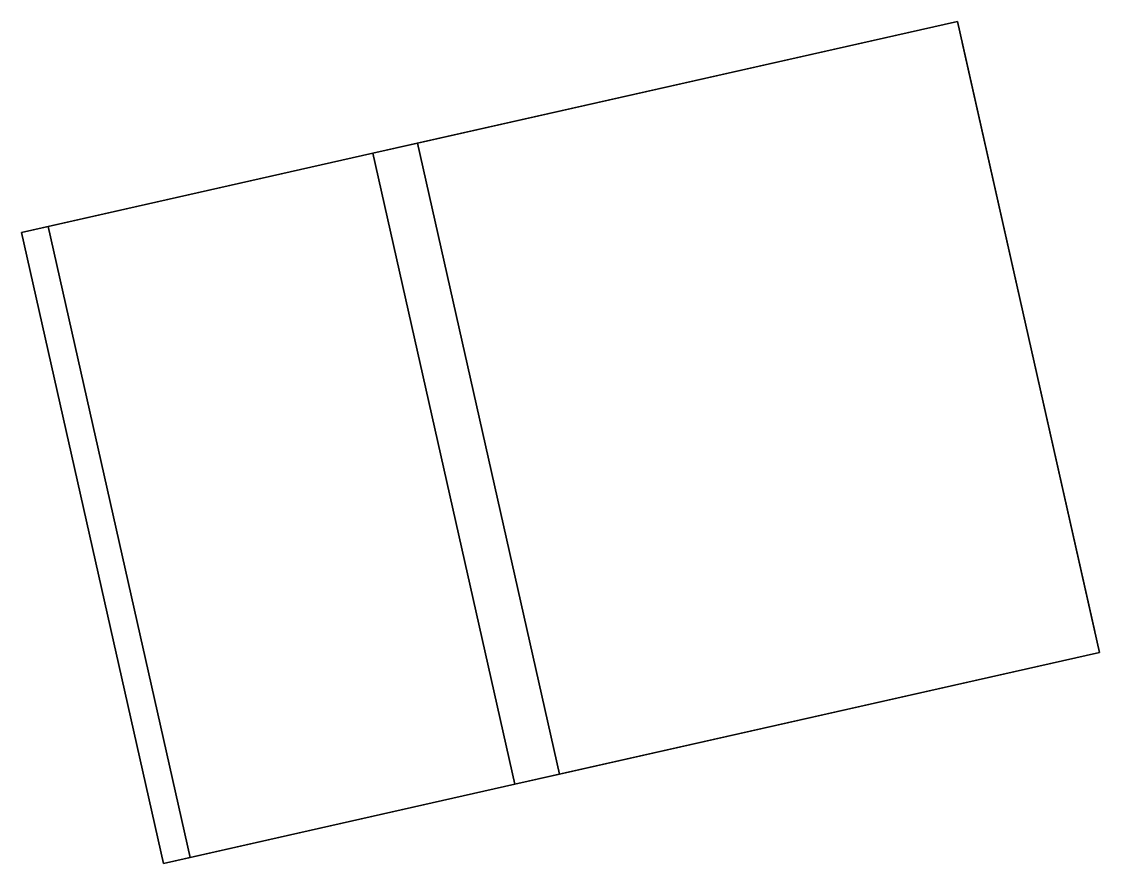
# Model space of a CAD drawing. Header units: metres. Extents: x 99985 to 959795, y 99998 to 1946565.
# Drawn here: x 959789.9 to 959794.9, y 1946561.34 to 1946565.25 of the extents above; entities outside this region: 1.
import ezdxf

# ---------------------------------------------------------------- set-up
doc = ezdxf.new("R2010")
doc.units = ezdxf.units.M

msp = doc.modelspace()

# ---------------------------------------------------------------- linework, layer by layer
at = {"layer": 'CORE', "color": 43}
for points in [[(959791.5284, 1946564.6348, 90.7791), (959791.5284, 1946564.6348, 87.6708), (959789.8976, 1946564.2676, 87.6708), (959789.8976, 1946564.2676, 90.7791)], [(959792.1874, 1946561.7081, 90.7791), (959792.1874, 1946561.7081, 87.6708), (959791.5284, 1946564.6348, 87.6708), (959791.5284, 1946564.6348, 90.7791)], [(959789.8976, 1946564.2676, 90.7791), (959789.8976, 1946564.2676, 87.6708), (959790.5567, 1946561.3409, 87.6708), (959790.5567, 1946561.3409, 90.7791)], [(959790.5567, 1946561.3409, 90.7791), (959790.5567, 1946561.3409, 87.6708), (959792.1874, 1946561.7081, 87.6708), (959792.1874, 1946561.7081, 90.7791)]]:
    msp.add_3dface(points, dxfattribs=at)
at = {"layer": 'CORE', "color": 8}
for points in [[(959792.1874, 1946561.7081, 87.6708), (959790.6808, 1946561.3688, 87.6708), (959790.0218, 1946564.2956, 87.6708), (959791.5284, 1946564.6348, 87.6708)], [(959790.6808, 1946561.3688, 87.6708), (959790.5567, 1946561.3409, 87.6708), (959789.8976, 1946564.2676, 87.6708), (959790.0218, 1946564.2956, 87.6708)]]:
    msp.add_3dface(points, dxfattribs=at)
at = {"layer": 'CORE', "color": 15}
for points in [[(959792.1874, 1946561.7081, 90.7791), (959791.5284, 1946564.6348, 90.7791), (959790.0218, 1946564.2956, 90.7791), (959790.6808, 1946561.3688, 90.7791)], [(959790.6808, 1946561.3688, 90.7791), (959790.0218, 1946564.2956, 90.7791), (959789.8976, 1946564.2676, 90.7791), (959790.5567, 1946561.3409, 90.7791)]]:
    msp.add_3dface(points, dxfattribs=at)
at = {"layer": 'PERIM', "color": 43}
for points in [[(959794.2418, 1946565.2458, 90.7791), (959794.2418, 1946565.2458, 87.6708), (959791.5284, 1946564.6348, 87.6708), (959791.5284, 1946564.6348, 90.7791)], [(959794.9008, 1946562.3191, 90.7791), (959794.9008, 1946562.3191, 87.6708), (959794.2418, 1946565.2458, 87.6708), (959794.2418, 1946565.2458, 90.7791)], [(959791.5284, 1946564.6348, 90.7791), (959791.5284, 1946564.6348, 87.6708), (959792.1874, 1946561.7081, 87.6708), (959792.1874, 1946561.7081, 90.7791)], [(959792.1874, 1946561.7081, 90.7791), (959792.1874, 1946561.7081, 87.6708), (959794.9008, 1946562.3191, 87.6708), (959794.9008, 1946562.3191, 90.7791)]]:
    msp.add_3dface(points, dxfattribs=at)
at = {"layer": 'PERIM', "color": 8}
for points in [[(959794.9008, 1946562.3191, 87.6708), (959792.394, 1946561.7546, 87.6708), (959791.735, 1946564.6813, 87.6708), (959794.2418, 1946565.2458, 87.6708)], [(959792.394, 1946561.7546, 87.6708), (959792.1874, 1946561.7081, 87.6708), (959791.5284, 1946564.6348, 87.6708), (959791.735, 1946564.6813, 87.6708)]]:
    msp.add_3dface(points, dxfattribs=at)
at = {"layer": 'PERIM', "color": 15}
for points in [[(959794.9008, 1946562.3191, 90.7791), (959794.2418, 1946565.2458, 90.7791), (959791.735, 1946564.6813, 90.7791), (959792.394, 1946561.7546, 90.7791)], [(959792.394, 1946561.7546, 90.7791), (959791.735, 1946564.6813, 90.7791), (959791.5284, 1946564.6348, 90.7791), (959792.1874, 1946561.7081, 90.7791)]]:
    msp.add_3dface(points, dxfattribs=at)
at = {"layer": 'PERIM', "color": 143}
msp.add_3dface([(959794.8789, 1946562.4167, 89.8529), (959794.8789, 1946562.4167, 88.5208), (959794.2638, 1946565.1483, 88.5208), (959794.2638, 1946565.1483, 89.8529)], dxfattribs=at)

doc.saveas('drawing.dxf')
